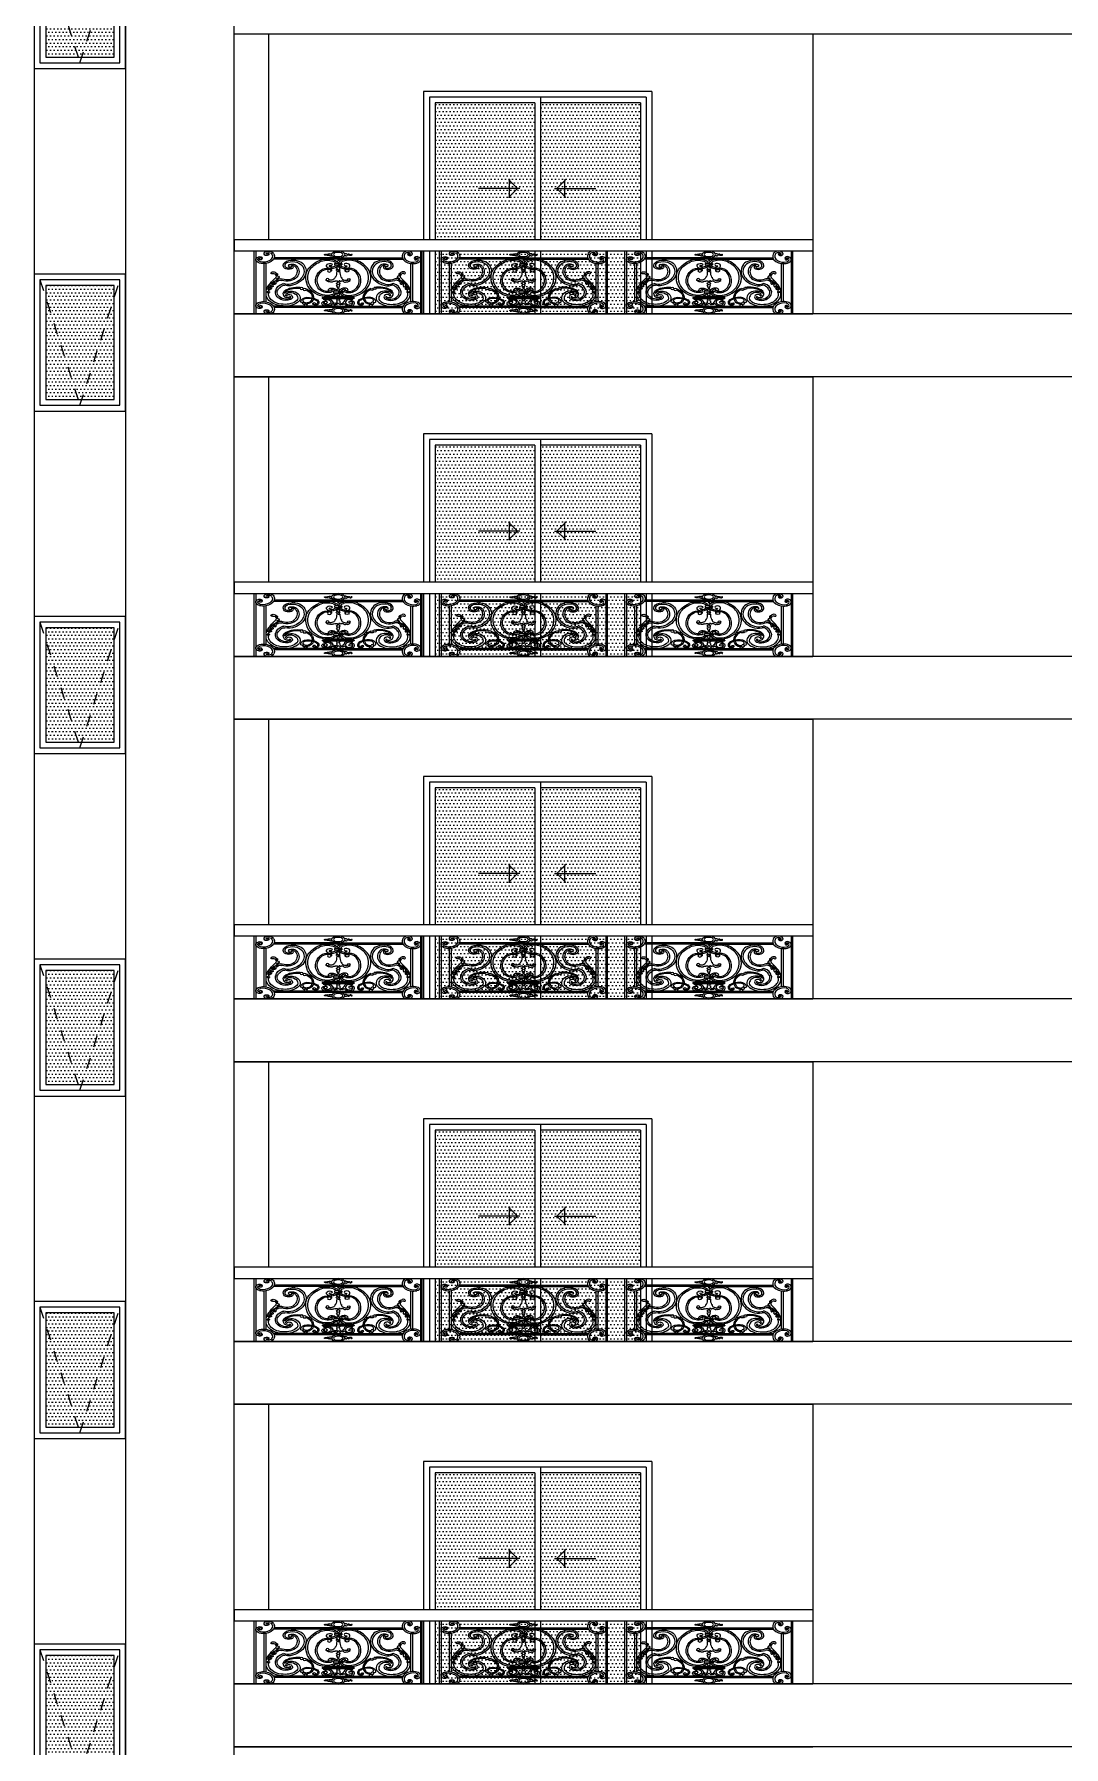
# Model space of a CAD drawing. Extents: x 185 to 567, y -69 to 170.
# Drawn here: x 479.77 to 488.79, y -33.64 to -18.64 of the extents above; entities that cross this region are included whole.
import ezdxf

# ---------------------------------------------------------------- set-up
doc = ezdxf.new("R2010")
doc.units = 0
doc.header["$LTSCALE"] = 0.25
doc.header["$MEASUREMENT"] = 0
doc.linetypes.add('HIDDEN', pattern=[9.525, 6.35, -3.175])
doc.layers.get('0').update_dxf_attribs({"linetype": 'CONTINUOUS'})
for name, color, linetype in [('A-ELV 4', 41, 'CONTINUOUS'), ('A-ELV 5', 51, 'CONTINUOUS'), ('A-ELV 6', 71, 'CONTINUOUS'), ('A-FerFroge', 156, 'CONTINUOUS'), ('A-groves', 8, 'CONTINUOUS'), ('A-WIN', 3, 'CONTINUOUS'), ('A-WIN HAT', 125, 'CONTINUOUS')]:
    doc.layers.add(name, color=color, linetype=linetype)

# ---------------------------------------------------------------- blocks, each defined once
blk = doc.blocks.new('A$C50FD488D')
for p, q in [((0.219, -0.1), (0.219, -0.649)), ((1.181, -0.1), (1.181, -0.649)), ((0.209, -0.648), (0.209, -0.101)), ((0.7, -0.169), (0.323, -0.169)), ((0.7, -0.158), (0.326, -0.158)), ((0.434, -0.169), (0.434, -0.178)), ((0.443, -0.169), (0.443, -0.178)), ((0.655, -0.123), (0.663, -0.123)), ((0.655, -0.14), (0.665, -0.14)), ((0.7, -0.158), (1.074, -0.158)), ((0.7, -0.169), (1.077, -0.169)), ((0.745, -0.14), (0.735, -0.14)), ((0.745, -0.123), (0.737, -0.123)), ((0.957, -0.169), (0.957, -0.178)), ((0.966, -0.169), (0.966, -0.178)), ((1.191, -0.648), (1.191, -0.101)), ((0.266, -0.208), (0.266, -0.542)), ((0.278, -0.206), (0.278, -0.544)), ((0.513, -0.3), (0.51, -0.3)), ((0.516, -0.28), (0.512, -0.28)), ((0.678, -0.209), (0.678, -0.218)), ((0.7, -0.207), (0.68, -0.207)), ((0.68, -0.22), (0.7, -0.22)), ((0.701, -0.263), (0.689, -0.263)), ((0.701, -0.278), (0.69, -0.278)), ((0.695, -0.274), (0.695, -0.278)), ((0.699, -0.263), (0.711, -0.263)), ((0.699, -0.278), (0.71, -0.278)), ((0.7, -0.207), (0.72, -0.207)), ((0.72, -0.22), (0.7, -0.22)), ((0.705, -0.274), (0.705, -0.278)), ((0.722, -0.209), (0.722, -0.218)), ((0.884, -0.28), (0.888, -0.28)), ((0.887, -0.3), (0.89, -0.3)), ((1.122, -0.206), (1.122, -0.544)), ((1.134, -0.208), (1.134, -0.542)), ((0.684, -0.327), (0.682, -0.327)), ((0.696, -0.362), (0.696, -0.375)), ((0.704, -0.362), (0.704, -0.375)), ((0.716, -0.327), (0.718, -0.327)), ((0.62, -0.498), (0.7, -0.498)), ((0.62, -0.498), (0.62, -0.505)), ((0.7, -0.498), (0.649, -0.498)), ((0.672, -0.453), (0.672, -0.461)), ((0.7, -0.45), (0.675, -0.45)), ((0.675, -0.464), (0.7, -0.464)), ((0.7, -0.45), (0.725, -0.45)), ((0.725, -0.464), (0.7, -0.464)), ((0.7, -0.498), (0.751, -0.498)), ((0.78, -0.498), (0.7, -0.498)), ((0.728, -0.453), (0.728, -0.461)), ((0.78, -0.498), (0.78, -0.505)), ((0.7, -0.581), (0.323, -0.581)), ((0.7, -0.592), (0.326, -0.592)), ((0.607, -0.508), (0.607, -0.511)), ((0.61, -0.505), (0.7, -0.505)), ((0.61, -0.514), (0.7, -0.514)), ((0.7, -0.505), (0.649, -0.505)), ((0.7, -0.514), (0.649, -0.514)), ((0.69, -0.514), (0.69, -0.522)), ((0.69, -0.551), (0.691, -0.551)), ((0.691, -0.536), (0.691, -0.551)), ((0.7, -0.505), (0.751, -0.505)), ((0.79, -0.505), (0.7, -0.505)), ((0.7, -0.514), (0.751, -0.514)), ((0.79, -0.514), (0.7, -0.514)), ((0.7, -0.581), (1.077, -0.581)), ((0.7, -0.592), (1.074, -0.592)), ((0.709, -0.536), (0.709, -0.551)), ((0.71, -0.551), (0.709, -0.551)), ((0.71, -0.514), (0.71, -0.522)), ((0.793, -0.508), (0.793, -0.511)), ((0.655, -0.61), (0.665, -0.61)), ((0.655, -0.627), (0.663, -0.627)), ((0.745, -0.61), (0.735, -0.61)), ((0.745, -0.627), (0.737, -0.627))]:
    blk.add_line(p, q)
at = {"extrusion": (0, 0, -1)}
for centre, major_axis, ratio, start_param, end_param in [((0.292, -0.126), (-0.0261, 0), 0.986193, 0.359204, 1.773868), ((0.7, -0.129), (-0.0381, 0), 0.770201, 4.712389, 7.853982), ((0.245, -0.173), (0.0261, 0), 0.986193, 2.925853, 4.340517), ((0.252, -0.174), (0.0326, 0), 0.986193, 1.904728, 3.006352), ((0.252, -0.174), (0.0205, 0), 0.986193, 1.904728, 3.601022), ((0.245, -0.173), (0.014, 0), 0.986193, 3.739788, 4.340517), ((0.241, -0.163), (0.0157, 0), 0.986193, 4.340517, 6.796357), ((0.245, -0.165), (0.00696, 0), 0.986193, 3.141593, 9.424778), ((0.247, -0.167), (0.00887, 0), 0.986193, 0.513172, 3.089812), ((0.262, -0.144), (-0.0655, 0), 0.986193, 3.920657, 5.048192), ((0.262, -0.144), (-0.0534, 0), 0.986193, 3.920657, 5.048192), ((0.282, -0.122), (0.0157, 0), 0.986193, 1.044957, 3.500797), ((0.292, -0.126), (0.014, 0), 0.986193, 3.500797, 4.101526), ((0.293, -0.132), (0.0205, 0), 0.986193, 4.240292, 5.936586), ((0.286, -0.128), (-0.00887, 0), 0.986193, 1.609909, 4.186549), ((0.293, -0.132), (-0.0326, 0), 0.986193, 1.693369, 2.794993), ((0.262, -0.144), (-0.0534, 0), 0.986193, 2.793121, 3.920657), ((0.262, -0.144), (-0.0655, 0), 0.986193, 2.793121, 3.920657), ((0.424, -0.225), (0.045, 0), 0.986193, 3.136144, 4.437415), ((0.424, -0.225), (0.0343, 0), 0.986193, 3.117833, 4.149148), ((0.431, -0.257), (-0.0667, 0), 0.986193, 1.189802, 2.81634), ((0.435, -0.248), (-0.0711, 0), 0.986193, 1.239292, 2.685863), ((0.683, -0.326), (-0.173, 0), 0.986193, 0.307207, 0.972216), ((0.683, -0.326), (0.162, 0), 0.986193, 3.544055, 4.113809), ((0.637, -0.259), (0.092, 0), 0.986193, 4.113809, 5.142554), ((0.637, -0.259), (0.0807, 0), 0.986193, 4.113809, 5.142554), ((0.622, -0.13), (-0.0028, 0), 0.986193, -0.347364, 2.45784), ((0.629, -0.125), (-0.0114, 0), 0.986193, 4.153001, 5.767627), ((0.629, -0.125), (-0.00588, 0), 0.986193, 3.689898, 5.767627), ((0.639, -0.131), (-0.00547, 0), 0.986193, 0.548305, 1.353902), ((0.641, -0.143), (0.00954, 0), 0.986193, 4.147409, 5.443922), ((0.64, -0.136), (0.0103, 0), 0.986193, 4.517077, 4.873859), ((0.641, -0.103), (0.0235, 0), 0.986193, 1.128208, 1.558447), ((0.645, -0.138), (-0.00206, 0.00206), 1, 1.523847, 1.779943), ((0.655, -0.132), (0.00879, 0), 0.986193, 1.570796, 2.558971), ((0.655, -0.132), (0.00879, 0), 0.986193, 4.310092, 4.712389), ((0.659, -0.213), (-0.0287, 0), 0.986193, 2.000961, 2.94312), ((0.7, -0.129), (-0.0273, 0.0003), 0.684091, 4.704331, 7.845923), ((0.659, -0.213), (-0.04, 0), 0.986193, 2.000961, 2.99964), ((0.704, -0.191), (0.0109, 0), 0.986193, 2.526413, 3.810715), ((0.684, -0.175), (-0.0145, 0), 0.986193, 2.72718, 3.810715), ((0.314, -0.291), (-0.0071, 0), 0.986193, 4.239124, 6.908824), ((0.321, -0.295), (0.0152, 0), 0.986193, 3.767232, 5.474069), ((0.322, -0.306), (-0.0107, 0), 0.986193, 1.097531, 2.553849), ((0.3, -0.317), (0.0457, 0), 0.986193, -0.809116, -0.712984), ((0.332, -0.29), (-0.00351, 0), 0.986193, 2.51217, 3.665061), ((0.336, -0.292), (0.00146, 0), 0.986193, 1.387681, 3.665061), ((0.338, -0.302), (-0.00841, 0), 0.986193, 1.387681, 2.785357), ((0.332, -0.304), (-0.0144, 0), 0.986193, 2.785357, 3.792328), ((0.411, -0.228), (0.0318, 0), 0.986193, 1.02315, 3.250179), ((0.411, -0.228), (0.0212, 0), 0.986193, 1.359839, 3.277918), ((0.419, -0.228), (0.0104, 0), 0.986193, 3.141593, 9.424778), ((0.431, -0.245), (0.0316, 0), 0.986193, 4.08399, 5.814843), ((0.415, -0.238), (0.0107, 0), 0.986193, -0.207114, 1.517375), ((0.415, -0.238), (-0.0213, 0), 0.986193, 1.766722, 4.073893), ((0.431, -0.245), (0.021, 0), 0.986193, -1.540418, -0.468342), ((0.382, -0.282), (0.129, 0), 0.986193, 0.040903, 1.04538), ((0.365, -0.278), (0.0949, 0), 0.986193, -0.468342, 0.502042), ((0.365, -0.278), (-0.106, 0), 0.986193, 2.67325, 3.643635), ((0.374, -0.276), (-0.127, 0), 0.986193, 2.81634, 3.559374), ((0.393, -0.271), (0.119, 0), 0.986193, -0.478494, 0.140238), ((0.636, -0.33), (0, 0.168), 0.749863, 2.987054, 5.054443), ((0.637, -0.359), (0, 0.11), 0.634622, -1.455899, 0.198074), ((0.657, -0.227), (0.0253, 0), 0.986193, 1.662425, 3.379143), ((0.651, -0.226), (-0.0189, 0), 0.986193, 0.23755, 1.917148), ((0.644, -0.266), (-0.0174, 0), 0.986193, 1.67343, 3.999532), ((0.654, -0.218), (-0.0107, 0), 0.986193, 1.917148, 5.316293), ((0.662, -0.227), (0.0138, 0), 0.986193, 1.325993, 3.162944), ((0.659, -0.213), (0.04, 0), 0.986193, 0.177072, 1.662425), ((0.659, -0.213), (-0.0287, 0), 0.986193, 3.389621, 4.490786), ((0.68, -0.209), (0.00147, 0), 0.986193, 3.141593, 4.712389), ((0.68, -0.218), (0.00147, 0), 0.986193, 1.570796, 3.141593), ((0.512, -0.28), (0.179, 0), 0.986193, -0.010351, 0.269948), ((0.701, -0.263), (-0.0127, 0), 0.986193, -1.050198, 0.054521), ((0.696, -0.248), (0.00484, 0), 0.986193, 2.222604, 4.060581), ((0.695, -0.26), (0.00403, 0), 0.986193, 2.222604, 4.060581), ((0.683, -0.232), (0.0155, 0), 0.986193, -0.501731, 0.918989), ((0.691, -0.254), (0.00273, 0), 0.986193, -0.918989, 0.918989), ((0.424, -0.462), (0.145, 0), 0.986193, 3.070847, 3.598568), ((0.694, -0.593), (-0.446, 0), 0.986193, 0.456975, 0.619356), ((0.309, -0.402), (-0.00766, 0), 0.986193, -0.544841, 0.757911), ((0.303, -0.401), (-0.00496, 0), 0.986193, 1.545099, 3.312198), ((0.308, -0.388), (-0.00191, 0), 0.986193, 3.7565, 6.59316), ((0.246, -0.328), (0.0854, 0), 0.986193, 0.444529, 0.783696), ((0.327, -0.401), (0.0209, 0), 0.986193, 3.756501, 4.081862), ((0.307, -0.374), (0.0138, 0), 0.986193, 0.400155, 0.940269), ((0.33, -0.397), (-0.0121, 0), 0.986193, -0.557759, 0.436551), ((0.323, -0.38), (-0.00404, 0), 0.986193, 0.400155, 2.512824), ((0.326, -0.395), (0.00706, 0), 0.986193, 3.578144, 5.326019), ((0.327, -0.366), (-0.00411, 0), 0.986193, 0.444529, 3.917405), ((0.328, -0.377), (0.00194, 0), 0.986193, -0.597423, 2.512824), ((0.334, -0.373), (-0.00575, 0), 0.986193, -0.597423, 0.701205), ((0.332, -0.385), (0.00445, 0), 0.986193, -0.122631, 2.184426), ((0.304, -0.319), (0.0334, 0), 0.986193, -0.587743, 0.619356), ((0.336, -0.358), (0.00328, 0), 0.986193, 1.056125, 3.391753), ((0.333, -0.349), (-0.0083, 0), 0.986193, 3.078791, 4.711877), ((0.363, -0.382), (-0.0264, 0), 0.986193, -0.122631, 0.984654), ((0.414, -0.453), (-0.0791, 0), 0.986193, 0.094175, 1.069333), ((0.341, -0.367), (-0.00708, 0), 0.986193, 1.056125, 1.960136), ((0.346, -0.348), (0.00514, 0), 0.986193, 1.224743, 3.000432), ((0.344, -0.341), (0.00156, 0), 0.986193, 2.393715, 4.557851), ((0.346, -0.314), (-0.00182, 0.00182), 1, 5.778964, 6.141834), ((0.344, -0.314), (0.00147, 0), 0.986193, 1.906583, 3.426498), ((0.343, -0.337), (0.00181, 0), 0.986193, -0.253663, 1.416259), ((0.339, -0.345), (-0.00499, 0), 0.986193, 2.393715, 2.865382), ((0.339, -0.33), (0.0165, 0), 0.986193, -1.23501, -0.133651), ((0.345, -0.343), (-0.00147, 0), 0.986193, 4.095125, 6.006974), ((0.362, -0.373), (-0.0219, 0), 0.986193, 0.60362, 0.944428), ((0.347, -0.337), (-0.00175, 0), 0.986193, -0.253663, 2.002078), ((0.36, -0.364), (0.0243, 0), 0.986193, 4.095125, 5.362212), ((0.349, -0.329), (-0.00629, 0), 0.986193, 3.007942, 4.929364), ((0.362, -0.373), (0.0189, 0), 0.986193, 3.923198, 5.156681), ((0.348, -0.354), (-0.00144, 0), 0.986193, 1.218517, 4.325141), ((0.459, -0.487), (0.122, 0), 0.986193, 3.626248, 3.961743), ((0.399, -0.297), (0.0669, 0), 0.986193, 0.502042, 2.015089), ((0.4, -0.299), (0.0534, 0), 0.986193, 0.481174, 2.075535), ((0.379, -0.39), (0.00656, 0), 0.986193, 4.127294, 5.247131), ((0.383, -0.414), (-0.0164, 0), 0.986193, 1.131987, 1.889406), ((0.407, -0.344), (0.0474, 0), 0.986193, 1.219531, 2.105538), ((0.411, -0.331), (-0.0723, 0), 0.986193, 4.186973, 5.030999), ((0.383, -0.28), (-0.117, 0), 0.986193, 3.559374, 4.361123), ((0.637, -0.358), (0, 0.105), 0.664345, 2.792693, 4.826957), ((0.648, -0.35), (-0.0189, 0), 0.986193, 4.424307, 6.467477), ((0.638, -0.347), (0.00867, 0), 0.986193, 3.141593, 9.424778), ((0.653, -0.327), (0.0285, 0), 0.986193, 0.005829, 1.918893), ((0.66, -0.363), (-0.00819, 0), 0.986193, 3.762001, 5.60071), ((0.678, -0.376), (0.014, 0), 0.986193, 3.787884, 5.054616), ((0.684, -0.357), (-0.0067, 0), 0.986193, 3.987504, 4.964118), ((0.692, -0.365), (-0.00484, 0), 0.986193, 0.845912, 2.529622), ((0.693, -0.383), (0.00433, 0), 0.986193, 1.875147, 4.408038), ((0.696, -0.401), (-0.00587, 0), 0.986193, -0.780965, 0.780965), ((0.69, -0.373), (-0.00589, 0), 0.986193, 3.583441, 4.408038), ((0.691, -0.392), (0.00524, 0), 0.986193, -1.266445, 1.266445), ((0.385, -0.476), (0.106, 0), 0.986193, 2.22596, 3.172079), ((0.288, -0.458), (0.0038, 0), 0.986193, 3.141593, 9.424778), ((0.425, -0.464), (-0.14, 0), 0.986193, 0.223137, 0.363351), ((0.292, -0.429), (-0.00571, 0), 0.986193, 3.508652, 5.408534), ((0.385, -0.476), (0.0917, 0), 0.986193, 2.216856, 3.176603), ((0.297, -0.415), (-0.00258, 0), 0.986193, 0.190764, 3.677531), ((0.307, -0.446), (0.0127, 0), 0.986193, 2.444401, 4.409658), ((0.322, -0.471), (0.028, 0), 0.986193, 3.087824, 3.501086), ((0.296, -0.458), (0.00362, 0), 0.986193, -1.200664, 1.691177), ((0.302, -0.418), (-0.00375, 0), 0.986193, -1.206139, 0.535939), ((0.302, -0.433), (-0.00495, 0), 0.986193, 0.367059, 1.782679), ((0.299, -0.426), (-0.00441, 0), 0.986193, 1.935454, 3.61259), ((0.307, -0.402), (-0.00629, 0), 0.986193, 3.685922, 5.738345), ((0.304, -0.428), (-0.00631, 0), 0.986193, 2.192956, 4.91313), ((0.312, -0.418), (0.00705, 0), 0.986193, 2.192956, 4.9735), ((0.311, -0.403), (0.00326, 0), 0.986193, 1.079241, 3.312198), ((0.315, -0.406), (-0.00536, 0), 0.986193, 2.583833, 4.9735), ((0.409, -0.461), (0.0759, 0), 0.986193, 2.176291, 3.342001), ((0.409, -0.461), (0.0653, 0), 0.986193, 2.176291, 3.613177), ((0.426, -0.473), (-0.0471, 0), 0.986193, -0.551208, 0.847252), ((0.402, -0.488), (-0.0193, 0), 0.986193, 3.502327, 5.731977), ((0.426, -0.473), (0.0395, 0), 0.986193, 3.247905, 3.988844), ((0.425, -0.493), (-0.0447, 0), 0.986193, 0.555033, 2.128552), ((0.421, -0.488), (-0.0279, 0), 0.986193, 0.006108, 1.81447), ((0.397, -0.487), (0.00434, 0), 0.986193, -0.037495, 3.068222), ((0.46, -0.512), (-0.0986, 0), 0.986193, 0.847252, 1.876614), ((0.46, -0.512), (-0.091, 0), 0.986193, 0.847252, 1.775558), ((0.414, -0.492), (0.0135, 0), 0.986193, 3.494217, 5.041103), ((0.407, -0.502), (0.0153, 0), 0.986193, -0.500246, 1.018559), ((0.407, -0.502), (-0.026, 0), 0.986193, 2.049556, 4.160152), ((0.412, -0.51), (-0.0517, 0), 0.986193, 1.883649, 3.597263), ((0.412, -0.51), (0.0662, 0), 0.986193, -0.984044, 0.45567), ((0.487, -0.427), (0.00925, 0), 0.986193, 3.141593, 9.424778), ((0.504, -0.435), (0.00925, 0), 0.986193, 3.141593, 9.424778), ((0.46, -0.512), (0.0986, 0), 0.986193, -1.051426, -0.604473), ((0.46, -0.512), (0.091, 0), 0.986193, -0.95037, -0.604473), ((0.542, -0.447), (-0.00969, 0), 0.986193, 0.203134, 1.344916), ((0.472, -0.503), (-0.0759, 0), 0.986193, 2.537119, 3.56788), ((0.472, -0.503), (0.0836, 0), 0.986193, -0.604473, 0.213243), ((0.542, -0.447), (0.00969, 0), 0.986193, 0.579329, 1.596479), ((0.661, -0.442), (-0.0187, 0), 0.986193, -0.611101, 1.440214), ((0.645, -0.448), (0.0501, 0), 0.986193, 0.31332, 1.348449), ((0.663, -0.438), (0.00464, 0), 0.986193, 1.87872, 4.710272), ((0.663, -0.454), (0.031, 0), 0.986193, 4.581806, 6.159658), ((0.663, -0.454), (0.0208, 0), 0.986193, 4.699759, 6.096997), ((0.65, -0.451), (0.0333, 0), 0.986193, 0.38402, 1.030313), ((0.675, -0.453), (0.00294, 0), 0.986193, 3.141593, 4.712389), ((0.675, -0.461), (-0.00294, 0), 0.986193, 4.712389, 6.283185), ((0.687, -0.41), (0.00756, 0), 0.986193, -0.780965, -0.059676), ((0.704, -0.439), (-0.0108, 0), 0.986193, -0.769176, 0.965496), ((0.7, -0.479), (-0.00775, 0), 0.986193, -0.81588, 0.81588), ((0.706, -0.413), (0.0121, 0), 0.986193, 2.301082, 3.417667), ((0.689, -0.468), (0.0079, 0), 0.986193, -0.546224, 0.81588), ((0.688, -0.491), (0.00973, 0), 0.986193, -0.81588, 0.81588), ((0.694, -0.448), (0.00262, 0), 0.986193, -0.769176, 0.769176), ((0.694, -0.426), (0.0055, 0), 0.986193, -0.84051, 0.965496), ((0.245, -0.577), (-0.0261, 0), 0.986193, -1.198924, 0.21574), ((0.252, -0.576), (-0.0326, 0), 0.986193, 0.13524, 1.236864), ((0.252, -0.576), (0.0205, 0), 0.986193, 2.682163, 4.378457), ((0.245, -0.577), (-0.014, 0), 0.986193, -1.198924, -0.598195), ((0.241, -0.587), (-0.0157, 0), 0.986193, 2.628421, 5.084261), ((0.247, -0.583), (-0.00887, 0), 0.986193, 0.05178, 2.628421), ((0.245, -0.585), (0.00696, 0), 0.986193, 3.141593, 9.424778), ((0.262, -0.606), (0.0655, 0), 0.986193, 4.376586, 5.504121), ((0.262, -0.606), (0.0534, 0), 0.986193, 4.376586, 5.504121), ((0.262, -0.606), (0.0534, 0), 0.986193, -0.779064, 0.348471), ((0.262, -0.606), (-0.0655, 0), 0.986193, 2.362528, 3.490064), ((0.378, -0.494), (-0.0865, 0), 0.986193, 4.712389, 5.430246), ((0.378, -0.494), (-0.072, 0), 0.986193, 4.695569, 5.430246), ((0.394, -0.482), (0.0496, 0), 0.986193, 1.018559, 2.176291), ((0.394, -0.482), (0.0389, 0), 0.986193, 1.018559, 2.176291), ((0.391, -0.487), (0.0953, 0), 0.986193, 0.581027, 1.717764), ((0.391, -0.486), (-0.081, 0), 0.986193, 3.748469, 4.870759), ((0.519, -0.542), (-0.0388, 0), 0.986193, -0.010266, 1.508225), ((0.489, -0.542), (-0.00856, 0), 0.986193, 2.258777, 6.210372), ((0.5, -0.556), (-0.00856, 0), 0.986193, -1.220497, 2.8792), ((0.514, -0.533), (-0.02, 0), 0.986193, -0.153938, 1.183318), ((0.507, -0.526), (0.0397, 0), 0.986193, 0.971295, 1.828835), ((0.505, -0.573), (0.00492, 0), 0.986193, 2.129858, 4.153328), ((0.498, -0.562), (0.0086, 0), 0.986193, 0.273969, 1.011735), ((0.5, -0.581), (-0.00425, 0), 0.986193, 2.129858, 3.088852), ((0.52, -0.543), (-0.0319, 0), 0.986193, 1.15152, 1.500262), ((0.514, -0.53), (-0.0241, 0), 0.986193, 4.01445, 4.96415), ((0.522, -0.562), (-0.0086, 0), 0.986193, -1.011735, -0.273969), ((0.52, -0.581), (-0.00425, 0), 0.986193, 0.05274, 1.011735), ((0.524, -0.581), (-0.0781, 0), 0.986193, 1.477321, 2.262749), ((0.524, -0.581), (-0.0704, 0), 0.986193, 1.477321, 2.262749), ((0.515, -0.573), (-0.00492, 0), 0.986193, 2.129858, 4.153328), ((0.499, -0.512), (-0.0556, 0), 0.986193, 3.300043, 4.143488), ((0.499, -0.512), (-0.0479, 0), 0.986193, 3.629804, 4.033873), ((0.56, -0.561), (0.00859, 0), 0.986193, 2.449744, 4.261139), ((0.56, -0.559), (0.00684, 0), 0.986193, 3.141593, 9.424778), ((0.568, -0.555), (-0.0181, 0), 0.986193, 4.232351, 5.591336), ((0.568, -0.555), (0.0104, 0), 0.986193, 1.090758, 1.92466), ((0.55, -0.55), (0.0298, 0), 0.986193, -0.875887, -0.023874), ((0.566, -0.552), (-0.0143, 0), 0.986193, 2.957403, 4.232351), ((0.55, -0.55), (-0.0375, 0), 0.986193, 2.265705, 3.10214), ((0.566, -0.552), (0.0219, 0), 0.986193, -0.154706, 1.090758), ((0.63, -0.556), (0.0253, 0), 0.986193, 1.521268, 3.60072), ((0.61, -0.508), (0.00294, 0), 0.986193, 3.141593, 4.712389), ((0.61, -0.511), (-0.00294, 0), 0.986193, 4.712389, 6.283185), ((0.622, -0.552), (-0.0163, 0), 0.986193, 0.44789, 2.354725), ((0.631, -0.556), (0.0159, 0), 0.986193, 1.544729, 3.589483), ((0.621, -0.522), (-0.00525, 0), 0.986193, 4.527174, 6.98995), ((0.634, -0.547), (0.0332, 0), 0.986193, 4.187766, 6.285251), ((0.634, -0.547), (-0.0233, 0), 0.986193, 1.046173, 3.586786), ((0.631, -0.545), (-0.0265, 0), 0.986193, 3.586786, 4.686322), ((0.632, -0.546), (0.0348, 0), 0.986193, 0.432203, 1.57951), ((0.634, -0.547), (0.0233, 0.0233), 1, 1.165751, 1.225211), ((0.663, -0.565), (0.00605, 0), 0.986193, -1.339211, -0.50515), ((0.668, -0.552), (-0.00509, 0), 0.986193, 1.277223, 2.908786), ((0.675, -0.558), (0.00781, 0), 0.986193, 1.353928, 2.636442), ((0.681, -0.549), (0.00856, 0), 0.986193, 0.31267, 2.908786), ((0.679, -0.575), (0.00989, 0), 0.986193, 4.495521, 5.311814), ((0.687, -0.561), (-0.00726, 0), 0.986193, 3.205723, 5.116798), ((0.695, -0.521), (0.00463, 0), 0.986193, 1.620238, 3.108149), ((0.698, -0.536), (-0.00637, 0), 0.986193, -0.119702, 1.112412), ((0.694, -0.528), (-0.00233, 0), 0.986193, 2.029181, 4.254004), ((0.698, -0.561), (0.00336, 0), 0.986193, 3.205723, 4.562542), ((0.697, -0.556), (-0.00221, 0), 0.986193, 3.148587, 4.562542), ((0.701, -0.556), (0.000869, 0.000869), 1, 3.843332, 5.068991), ((0.7, -0.621), (-0.0381, 0), 0.770201, 7.853982, 10.995574), ((0.282, -0.628), (-0.0157, 0), 0.986193, -0.359204, 2.096636), ((0.292, -0.624), (0.0261, 0), 0.986193, 1.367724, 2.782388), ((0.284, -0.624), (0.00696, 0), 0.986193, 3.141593, 9.424778), ((0.292, -0.624), (-0.014, 0), 0.986193, -0.959933, -0.359204), ((0.293, -0.618), (-0.0205, 0), 0.986193, 3.488192, 5.184486), ((0.286, -0.622), (0.00887, 0), 0.986193, -1.044957, 1.531684), ((0.293, -0.618), (0.0326, 0), 0.986193, 0.3466, 1.448224), ((0.622, -0.62), (0.0028, 0), 0.986193, 0.683753, 3.488957), ((0.629, -0.625), (0.0114, 0), 0.986193, 3.657151, 5.271777), ((0.629, -0.625), (0.00588, 0), 0.986193, 3.657151, 5.73488), ((0.639, -0.619), (0.00547, 0), 0.986193, 1.78769, 2.593288), ((0.641, -0.607), (0.00954, 0), 0.986193, 0.839263, 2.135776), ((0.64, -0.614), (0.0103, 0), 0.986193, 1.409326, 1.766108), ((0.641, -0.647), (0.0235, 0), 0.986193, -1.558447, -1.128208), ((0.655, -0.618), (-0.00879, 0), 0.986193, 0.582622, 1.570796), ((0.645, -0.612), (0.00206, 0.00206), 1, 1.36165, 1.617745), ((0.655, -0.618), (0.00879, 0), 0.986193, 1.570796, 1.973093), ((0.7, -0.621), (-0.0273, 0.0003), 0.684091, 1.562738, 4.704331)]:
    blk.add_ellipse(centre, major_axis=major_axis, ratio=ratio, start_param=start_param, end_param=end_param, dxfattribs=at)
for centre, major_axis, ratio, start_param, end_param in [((0.7, -0.129), (0.0381, 0), 0.770201, 4.712389, 7.853982), ((1.108, -0.126), (0.0261, 0), 0.986193, 0.359204, 1.773868), ((0.7, -0.129), (0.0273, 0.0003), 0.684091, 4.704331, 7.845923), ((0.716, -0.175), (0.0145, 0), 0.986193, 2.72718, 3.810715), ((0.741, -0.213), (0.04, 0), 0.986193, 2.000961, 2.99964), ((0.696, -0.191), (-0.0109, 0), 0.986193, 2.526413, 3.810715), ((0.741, -0.213), (0.0287, 0), 0.986193, 2.000961, 2.94312), ((0.763, -0.259), (-0.092, 0), 0.986193, 4.113809, 5.142554), ((0.763, -0.259), (-0.0807, 0), 0.986193, 4.113809, 5.142554), ((0.745, -0.132), (-0.00879, 0), 0.986193, 4.310092, 4.712389), ((0.745, -0.132), (-0.00879, 0), 0.986193, 1.570796, 2.558971), ((0.759, -0.103), (-0.0235, 0), 0.986193, 1.128208, 1.558447), ((0.759, -0.143), (-0.00954, 0), 0.986193, 4.147409, 5.443922), ((0.755, -0.138), (0.00206, 0.00206), 1, 1.523847, 1.779943), ((0.76, -0.136), (-0.0103, 0), 0.986193, 4.517077, 4.873859), ((0.761, -0.131), (0.00547, 0), 0.986193, 0.548305, 1.353902), ((0.771, -0.125), (0.0114, 0), 0.986193, 4.153001, 5.767627), ((0.771, -0.125), (0.00588, 0), 0.986193, 3.689898, 5.767627), ((0.778, -0.13), (0.0028, 0), 0.986193, -0.347364, 2.45784), ((0.717, -0.326), (-0.162, 0), 0.986193, 3.544055, 4.113809), ((0.717, -0.326), (0.173, 0), 0.986193, 0.307207, 0.972216), ((0.965, -0.248), (0.0711, 0), 0.986193, 1.239292, 2.685863), ((0.969, -0.257), (0.0667, 0), 0.986193, 1.189802, 2.81634), ((0.976, -0.225), (-0.045, 0), 0.986193, 3.136144, 4.437415), ((0.976, -0.225), (-0.0343, 0), 0.986193, 3.117833, 4.149148), ((1.138, -0.144), (0.0655, 0), 0.986193, 2.793121, 3.920657), ((1.107, -0.132), (0.0326, 0), 0.986193, 1.693369, 2.794993), ((1.138, -0.144), (0.0534, 0), 0.986193, 2.793121, 3.920657), ((1.107, -0.132), (-0.0205, 0), 0.986193, 4.240292, 5.936586), ((1.138, -0.144), (0.0655, 0), 0.986193, 3.920657, 5.048192), ((1.138, -0.144), (0.0534, 0), 0.986193, 3.920657, 5.048192), ((1.114, -0.128), (0.00887, 0), 0.986193, 1.609909, 4.186549), ((1.118, -0.122), (-0.0157, 0), 0.986193, 1.044957, 3.500797), ((1.108, -0.126), (-0.014, 0), 0.986193, 3.500797, 4.101526), ((1.159, -0.163), (-0.0157, 0), 0.986193, 4.340517, 6.796357), ((1.153, -0.167), (-0.00887, 0), 0.986193, 0.513172, 3.089812), ((1.155, -0.165), (-0.00696, 0), 0.986193, 3.141593, 9.424778), ((1.148, -0.174), (-0.0205, 0), 0.986193, 1.904728, 3.601022), ((1.148, -0.174), (-0.0326, 0), 0.986193, 1.904728, 3.006352), ((1.155, -0.173), (-0.014, 0), 0.986193, 3.739788, 4.340517), ((1.155, -0.173), (-0.0261, 0), 0.986193, 2.925853, 4.340517), ((0.717, -0.232), (-0.0155, 0), 0.986193, -0.501731, 0.918989), ((0.741, -0.213), (-0.04, 0), 0.986193, 0.177072, 1.662425), ((0.699, -0.263), (0.0127, 0), 0.986193, -1.050198, 0.054521), ((0.709, -0.254), (-0.00273, 0), 0.986193, -0.918989, 0.918989), ((0.704, -0.248), (-0.00484, 0), 0.986193, 2.222604, 4.060581), ((0.705, -0.26), (-0.00403, 0), 0.986193, 2.222604, 4.060581), ((0.888, -0.28), (-0.179, 0), 0.986193, -0.010351, 0.269948), ((0.741, -0.213), (0.0287, 0), 0.986193, 3.389621, 4.490786), ((0.72, -0.209), (-0.00147, 0), 0.986193, 3.141593, 4.712389), ((0.72, -0.218), (-0.00147, 0), 0.986193, 1.570796, 3.141593), ((0.746, -0.218), (0.0107, 0), 0.986193, 1.917148, 5.316293), ((0.738, -0.227), (-0.0138, 0), 0.986193, 1.325993, 3.162944), ((0.756, -0.266), (0.0174, 0), 0.986193, 1.67343, 3.999532), ((0.749, -0.226), (0.0189, 0), 0.986193, 0.23755, 1.917148), ((0.764, -0.33), (0, 0.168), 0.749863, 2.987054, 5.054443), ((0.743, -0.227), (-0.0253, 0), 0.986193, 1.662425, 3.379143), ((0.763, -0.359), (0, 0.11), 0.634622, -1.455899, 0.198074), ((1.007, -0.271), (-0.119, 0), 0.986193, -0.478494, 0.140238), ((1.018, -0.282), (-0.129, 0), 0.986193, 0.040903, 1.04538), ((1.026, -0.276), (0.127, 0), 0.986193, 2.81634, 3.559374), ((1.035, -0.278), (0.106, 0), 0.986193, 2.67325, 3.643635), ((1.035, -0.278), (-0.0949, 0), 0.986193, -0.468342, 0.502042), ((0.969, -0.245), (-0.0316, 0), 0.986193, 4.08399, 5.814843), ((0.969, -0.245), (-0.021, 0), 0.986193, -1.540418, -0.468342), ((0.985, -0.238), (0.0213, 0), 0.986193, 1.766722, 4.073893), ((0.981, -0.228), (-0.0104, 0), 0.986193, 3.141593, 9.424778), ((0.989, -0.228), (-0.0318, 0), 0.986193, 1.02315, 3.250179), ((0.985, -0.238), (-0.0107, 0), 0.986193, -0.207114, 1.517375), ((0.989, -0.228), (-0.0212, 0), 0.986193, 1.359839, 3.277918), ((1.068, -0.304), (0.0144, 0), 0.986193, 2.785357, 3.792328), ((1.062, -0.302), (0.00841, 0), 0.986193, 1.387681, 2.785357), ((1.064, -0.292), (-0.00146, 0), 0.986193, 1.387681, 3.665061), ((1.068, -0.29), (0.00351, 0), 0.986193, 2.51217, 3.665061), ((1.1, -0.317), (-0.0457, 0), 0.986193, -0.809116, -0.712984), ((1.079, -0.295), (-0.0152, 0), 0.986193, 3.767232, 5.474069), ((1.078, -0.306), (0.0107, 0), 0.986193, 1.097531, 2.553849), ((1.086, -0.291), (0.0071, 0), 0.986193, 4.239124, 6.908824), ((0.708, -0.365), (0.00484, 0), 0.986193, 0.845912, 2.529622), ((0.71, -0.373), (0.00589, 0), 0.986193, 3.583441, 4.408038), ((0.709, -0.392), (-0.00524, 0), 0.986193, -1.266445, 1.266445), ((0.707, -0.383), (-0.00433, 0), 0.986193, 1.875147, 4.408038), ((0.704, -0.401), (0.00587, 0), 0.986193, -0.780965, 0.780965), ((0.716, -0.357), (0.0067, 0), 0.986193, 3.987504, 4.964118), ((0.747, -0.327), (-0.0285, 0), 0.986193, 0.005829, 1.918893), ((0.722, -0.376), (-0.014, 0), 0.986193, 3.787884, 5.054616), ((0.74, -0.363), (0.00819, 0), 0.986193, 3.762001, 5.60071), ((0.763, -0.358), (0, 0.105), 0.664345, 2.792693, 4.826957), ((0.752, -0.35), (0.0189, 0), 0.986193, 4.424307, 6.467477), ((0.762, -0.347), (-0.00867, 0), 0.986193, 3.141593, 9.424778), ((1.017, -0.28), (0.117, 0), 0.986193, 3.559374, 4.361123), ((1.001, -0.297), (-0.0669, 0), 0.986193, 0.502042, 2.015089), ((1, -0.299), (-0.0534, 0), 0.986193, 0.481174, 2.075535), ((0.989, -0.331), (0.0723, 0), 0.986193, 4.186973, 5.030999), ((0.993, -0.344), (-0.0474, 0), 0.986193, 1.219531, 2.105538), ((1.017, -0.414), (0.0164, 0), 0.986193, 1.131987, 1.889406), ((1.021, -0.39), (-0.00656, 0), 0.986193, 4.127294, 5.247131), ((0.986, -0.453), (0.0791, 0), 0.986193, 0.094175, 1.069333), ((0.941, -0.487), (-0.122, 0), 0.986193, 3.626248, 3.961743), ((1.04, -0.364), (-0.0243, 0), 0.986193, 4.095125, 5.362212), ((1.038, -0.373), (-0.0189, 0), 0.986193, 3.923198, 5.156681), ((1.061, -0.33), (-0.0165, 0), 0.986193, -1.23501, -0.133651), ((1.051, -0.329), (0.00629, 0), 0.986193, 3.007942, 4.929364), ((1.052, -0.354), (0.00144, 0), 0.986193, 1.218517, 4.325141), ((1.038, -0.373), (0.0219, 0), 0.986193, 0.60362, 0.944428), ((1.054, -0.348), (-0.00514, 0), 0.986193, 1.224743, 3.000432), ((1.037, -0.382), (0.0264, 0), 0.986193, -0.122631, 0.984654), ((1.053, -0.337), (0.00175, 0), 0.986193, -0.253663, 2.002078), ((1.055, -0.343), (0.00147, 0), 0.986193, 4.095125, 6.006974), ((1.057, -0.337), (-0.00181, 0), 0.986193, -0.253663, 1.416259), ((1.056, -0.314), (-0.00147, 0), 0.986193, 1.906583, 3.426498), ((1.061, -0.345), (0.00499, 0), 0.986193, 2.393715, 2.865382), ((1.059, -0.367), (0.00708, 0), 0.986193, 1.056125, 1.960136), ((1.054, -0.314), (0.00182, 0.00182), 1, 5.778964, 6.141834), ((1.056, -0.341), (-0.00156, 0), 0.986193, 2.393715, 4.557851), ((1.067, -0.349), (0.0083, 0), 0.986193, 3.078791, 4.711877), ((1.096, -0.319), (-0.0334, 0), 0.986193, -0.587743, 0.619356), ((1.064, -0.358), (-0.00328, 0), 0.986193, 1.056125, 3.391753), ((1.068, -0.385), (-0.00445, 0), 0.986193, -0.122631, 2.184426), ((0.706, -0.593), (0.446, 0), 0.986193, 0.456975, 0.619356), ((1.073, -0.366), (0.00411, 0), 0.986193, 0.444529, 3.917405), ((1.066, -0.373), (0.00575, 0), 0.986193, -0.597423, 0.701205), ((1.072, -0.377), (-0.00194, 0), 0.986193, -0.597423, 2.512824), ((1.074, -0.395), (-0.00706, 0), 0.986193, 3.578144, 5.326019), ((1.077, -0.38), (0.00404, 0), 0.986193, 0.400155, 2.512824), ((1.154, -0.328), (-0.0854, 0), 0.986193, 0.444529, 0.783696), ((1.07, -0.397), (0.0121, 0), 0.986193, -0.557759, 0.436551), ((1.093, -0.374), (-0.0138, 0), 0.986193, 0.400155, 0.940269), ((1.073, -0.401), (-0.0209, 0), 0.986193, 3.756501, 4.081862), ((1.092, -0.388), (0.00191, 0), 0.986193, 3.7565, 6.59316), ((1.097, -0.401), (0.00496, 0), 0.986193, 1.545099, 3.312198), ((1.091, -0.402), (0.00766, 0), 0.986193, -0.544841, 0.757911), ((0.976, -0.462), (-0.145, 0), 0.986193, 3.070847, 3.598568), ((0.706, -0.426), (-0.0055, 0), 0.986193, -0.84051, 0.965496), ((0.694, -0.413), (-0.0121, 0), 0.986193, 2.301082, 3.417667), ((0.711, -0.468), (-0.0079, 0), 0.986193, -0.546224, 0.81588), ((0.696, -0.439), (0.0108, 0), 0.986193, -0.769176, 0.965496), ((0.706, -0.448), (-0.00262, 0), 0.986193, -0.769176, 0.769176), ((0.712, -0.491), (-0.00973, 0), 0.986193, -0.81588, 0.81588), ((0.713, -0.41), (-0.00756, 0), 0.986193, -0.780965, -0.059676), ((0.737, -0.454), (-0.031, 0), 0.986193, 4.581806, 6.159658), ((0.7, -0.479), (0.00775, 0), 0.986193, -0.81588, 0.81588), ((0.755, -0.448), (-0.0501, 0), 0.986193, 0.31332, 1.348449), ((0.737, -0.454), (-0.0208, 0), 0.986193, 4.699759, 6.096997), ((0.75, -0.451), (-0.0333, 0), 0.986193, 0.38402, 1.030313), ((0.725, -0.453), (-0.00294, 0), 0.986193, 3.141593, 4.712389), ((0.725, -0.461), (0.00294, 0), 0.986193, 4.712389, 6.283185), ((0.737, -0.438), (-0.00464, 0), 0.986193, 1.87872, 4.710272), ((0.739, -0.442), (0.0187, 0), 0.986193, -0.611101, 1.440214), ((0.928, -0.503), (-0.0836, 0), 0.986193, -0.604473, 0.213243), ((0.928, -0.503), (0.0759, 0), 0.986193, 2.537119, 3.56788), ((0.858, -0.447), (-0.00969, 0), 0.986193, 0.579329, 1.596479), ((0.94, -0.512), (-0.0986, 0), 0.986193, -1.051426, -0.604473), ((0.858, -0.447), (0.00969, 0), 0.986193, 0.203134, 1.344916), ((0.94, -0.512), (-0.091, 0), 0.986193, -0.95037, -0.604473), ((0.896, -0.435), (-0.00925, 0), 0.986193, 3.141593, 9.424778), ((0.913, -0.427), (-0.00925, 0), 0.986193, 3.141593, 9.424778), ((0.94, -0.512), (0.0986, 0), 0.986193, 0.847252, 1.876614), ((0.988, -0.51), (-0.0662, 0), 0.986193, -0.984044, 0.45567), ((0.94, -0.512), (0.091, 0), 0.986193, 0.847252, 1.775558), ((0.988, -0.51), (0.0517, 0), 0.986193, 1.883649, 3.597263), ((0.975, -0.493), (0.0447, 0), 0.986193, 0.555033, 2.128552), ((0.993, -0.502), (0.026, 0), 0.986193, 2.049556, 4.160152), ((0.979, -0.488), (0.0279, 0), 0.986193, 0.006108, 1.81447), ((0.993, -0.502), (-0.0153, 0), 0.986193, -0.500246, 1.018559), ((0.998, -0.488), (0.0193, 0), 0.986193, 3.502327, 5.731977), ((0.986, -0.492), (-0.0135, 0), 0.986193, 3.494217, 5.041103), ((1.003, -0.487), (-0.00434, 0), 0.986193, -0.037495, 3.068222), ((0.974, -0.473), (-0.0395, 0), 0.986193, 3.247905, 3.988844), ((0.974, -0.473), (0.0471, 0), 0.986193, -0.551208, 0.847252), ((0.991, -0.461), (-0.0653, 0), 0.986193, 2.176291, 3.613177), ((0.991, -0.461), (-0.0759, 0), 0.986193, 2.176291, 3.342001), ((1.015, -0.476), (-0.0917, 0), 0.986193, 2.216856, 3.176603), ((1.085, -0.406), (0.00536, 0), 0.986193, 2.583833, 4.9735), ((1.015, -0.476), (-0.106, 0), 0.986193, 2.22596, 3.172079), ((1.088, -0.418), (-0.00705, 0), 0.986193, 2.192956, 4.9735), ((1.089, -0.403), (-0.00326, 0), 0.986193, 1.079241, 3.312198), ((1.093, -0.402), (0.00629, 0), 0.986193, 3.685922, 5.738345), ((1.096, -0.428), (0.00631, 0), 0.986193, 2.192956, 4.91313), ((1.101, -0.426), (0.00441, 0), 0.986193, 1.935454, 3.61259), ((1.098, -0.433), (0.00495, 0), 0.986193, 0.367059, 1.782679), ((1.093, -0.446), (-0.0127, 0), 0.986193, 2.444401, 4.409658), ((1.098, -0.418), (0.00375, 0), 0.986193, -1.206139, 0.535939), ((1.104, -0.458), (-0.00362, 0), 0.986193, -1.200664, 1.691177), ((1.103, -0.415), (0.00258, 0), 0.986193, 0.190764, 3.677531), ((1.108, -0.429), (0.00571, 0), 0.986193, 3.508652, 5.408534), ((1.078, -0.471), (-0.028, 0), 0.986193, 3.087824, 3.501086), ((0.975, -0.464), (0.14, 0), 0.986193, 0.223137, 0.363351), ((1.112, -0.458), (-0.0038, 0), 0.986193, 3.141593, 9.424778), ((0.7, -0.621), (0.0381, 0), 0.770201, 7.853982, 10.995574), ((0.699, -0.556), (-0.000869, 0.000869), 1, 3.843332, 5.068991), ((0.703, -0.556), (0.00221, 0), 0.986193, 3.148587, 4.562542), ((0.702, -0.561), (-0.00336, 0), 0.986193, 3.205723, 4.562542), ((0.706, -0.528), (0.00233, 0), 0.986193, 2.029181, 4.254004), ((0.705, -0.521), (-0.00463, 0), 0.986193, 1.620238, 3.108149), ((0.702, -0.536), (0.00637, 0), 0.986193, -0.119702, 1.112412), ((0.713, -0.561), (0.00726, 0), 0.986193, 3.205723, 5.116798), ((0.719, -0.549), (-0.00856, 0), 0.986193, 0.31267, 2.908786), ((0.721, -0.575), (-0.00989, 0), 0.986193, 4.495521, 5.311814), ((0.725, -0.558), (-0.00781, 0), 0.986193, 1.353928, 2.636442), ((0.732, -0.552), (0.00509, 0), 0.986193, 1.277223, 2.908786), ((0.737, -0.565), (-0.00605, 0), 0.986193, -1.339211, -0.50515), ((0.766, -0.547), (-0.0332, 0), 0.986193, 4.187766, 6.285251), ((0.766, -0.547), (-0.0233, 0.0233), 1, 1.165751, 1.225211), ((0.768, -0.546), (-0.0348, 0), 0.986193, 0.432203, 1.57951), ((0.766, -0.547), (0.0233, 0), 0.986193, 1.046173, 3.586786), ((0.769, -0.545), (0.0265, 0), 0.986193, 3.586786, 4.686322), ((0.778, -0.552), (0.0163, 0), 0.986193, 0.44789, 2.354725), ((0.77, -0.556), (-0.0253, 0), 0.986193, 1.521268, 3.60072), ((0.769, -0.556), (-0.0159, 0), 0.986193, 1.544729, 3.589483), ((0.779, -0.522), (0.00525, 0), 0.986193, 4.527174, 6.98995), ((0.79, -0.508), (-0.00294, 0), 0.986193, 3.141593, 4.712389), ((0.79, -0.511), (0.00294, 0), 0.986193, 4.712389, 6.283185), ((0.834, -0.552), (-0.0219, 0), 0.986193, -0.154706, 1.090758), ((0.85, -0.55), (0.0375, 0), 0.986193, 2.265705, 3.10214), ((0.834, -0.552), (0.0143, 0), 0.986193, 2.957403, 4.232351), ((0.85, -0.55), (-0.0298, 0), 0.986193, -0.875887, -0.023874), ((0.832, -0.555), (0.0181, 0), 0.986193, 4.232351, 5.591336), ((0.876, -0.581), (0.0781, 0), 0.986193, 1.477321, 2.262749), ((0.832, -0.555), (-0.0104, 0), 0.986193, 1.090758, 1.92466), ((0.876, -0.581), (0.0704, 0), 0.986193, 1.477321, 2.262749), ((0.84, -0.559), (-0.00684, 0), 0.986193, 3.141593, 9.424778), ((0.84, -0.561), (-0.00859, 0), 0.986193, 2.449744, 4.261139), ((0.901, -0.512), (0.0556, 0), 0.986193, 3.300043, 4.143488), ((0.901, -0.512), (0.0479, 0), 0.986193, 3.629804, 4.033873), ((0.886, -0.53), (0.0241, 0), 0.986193, 4.01445, 4.96415), ((0.893, -0.526), (-0.0397, 0), 0.986193, 0.971295, 1.828835), ((0.885, -0.573), (0.00492, 0), 0.986193, 2.129858, 4.153328), ((0.88, -0.543), (0.0319, 0), 0.986193, 1.15152, 1.500262), ((0.878, -0.562), (0.0086, 0), 0.986193, -1.011735, -0.273969), ((0.88, -0.581), (0.00425, 0), 0.986193, 0.05274, 1.011735), ((0.881, -0.542), (0.0388, 0), 0.986193, -0.010266, 1.508225), ((0.9, -0.556), (0.00856, 0), 0.986193, -1.220497, 2.8792), ((0.886, -0.533), (0.02, 0), 0.986193, -0.153938, 1.183318), ((0.902, -0.562), (-0.0086, 0), 0.986193, 0.273969, 1.011735), ((0.9, -0.581), (0.00425, 0), 0.986193, 2.129858, 3.088852), ((0.895, -0.573), (-0.00492, 0), 0.986193, 2.129858, 4.153328), ((0.911, -0.542), (0.00856, 0), 0.986193, 2.258777, 6.210372), ((1.009, -0.487), (-0.0953, 0), 0.986193, 0.581027, 1.717764), ((1.009, -0.486), (0.081, 0), 0.986193, 3.748469, 4.870759), ((1.006, -0.482), (-0.0496, 0), 0.986193, 1.018559, 2.176291), ((1.006, -0.482), (-0.0389, 0), 0.986193, 1.018559, 2.176291), ((1.022, -0.494), (0.072, 0), 0.986193, 4.695569, 5.430246), ((1.022, -0.494), (0.0865, 0), 0.986193, 4.712389, 5.430246), ((1.138, -0.606), (0.0655, 0), 0.986193, 2.362528, 3.490064), ((1.138, -0.606), (-0.0534, 0), 0.986193, -0.779064, 0.348471), ((1.138, -0.606), (-0.0655, 0), 0.986193, 4.376586, 5.504121), ((1.138, -0.606), (-0.0534, 0), 0.986193, 4.376586, 5.504121), ((1.159, -0.587), (0.0157, 0), 0.986193, 2.628421, 5.084261), ((1.153, -0.583), (0.00887, 0), 0.986193, 0.05178, 2.628421), ((1.155, -0.585), (-0.00696, 0), 0.986193, 3.141593, 9.424778), ((1.148, -0.576), (-0.0205, 0), 0.986193, 2.682163, 4.378457), ((1.148, -0.576), (0.0326, 0), 0.986193, 0.13524, 1.236864), ((1.155, -0.577), (0.014, 0), 0.986193, -1.198924, -0.598195), ((1.155, -0.577), (0.0261, 0), 0.986193, -1.198924, 0.21574), ((0.7, -0.621), (0.0273, 0.0003), 0.684091, 1.562738, 4.704331), ((0.745, -0.618), (0.00879, 0), 0.986193, 0.582622, 1.570796), ((0.745, -0.618), (-0.00879, 0), 0.986193, 1.570796, 1.973093), ((0.759, -0.647), (-0.0235, 0), 0.986193, -1.558447, -1.128208), ((0.759, -0.607), (-0.00954, 0), 0.986193, 0.839263, 2.135776), ((0.755, -0.612), (-0.00206, 0.00206), 1, 1.36165, 1.617745), ((0.76, -0.614), (-0.0103, 0), 0.986193, 1.409326, 1.766108), ((0.761, -0.619), (-0.00547, 0), 0.986193, 1.78769, 2.593288), ((0.771, -0.625), (-0.0114, 0), 0.986193, 3.657151, 5.271777), ((0.771, -0.625), (-0.00588, 0), 0.986193, 3.657151, 5.73488), ((0.778, -0.62), (-0.0028, 0), 0.986193, 0.683753, 3.488957), ((1.107, -0.618), (-0.0326, 0), 0.986193, 0.3466, 1.448224), ((1.107, -0.618), (0.0205, 0), 0.986193, 3.488192, 5.184486), ((1.108, -0.624), (-0.0261, 0), 0.986193, 1.367724, 2.782388), ((1.114, -0.622), (-0.00887, 0), 0.986193, -1.044957, 1.531684), ((1.116, -0.624), (-0.00696, 0), 0.986193, 3.141593, 9.424778), ((1.118, -0.628), (0.0157, 0), 0.986193, -0.359204, 2.096636), ((1.108, -0.624), (0.014, 0), 0.986193, -0.959933, -0.359204)]:
    blk.add_ellipse(centre, major_axis=major_axis, ratio=ratio, start_param=start_param, end_param=end_param)
for centre, major_axis in [((0.284, -0.126), (-0.00696, 0)), ((0.648, -0.271), (-0.0114, 0)), ((0.34, -0.304), (-0.00331, 0)), ((0.657, -0.45), (-0.00865, 0)), ((0.627, -0.549), (-0.0105, 0))]:
    blk.add_ellipse(centre, major_axis=major_axis, ratio=0.986193, dxfattribs=at)
for centre, major_axis in [((1.116, -0.126), (0.00696, 0)), ((0.752, -0.271), (0.0114, 0)), ((1.06, -0.304), (0.00331, 0)), ((0.743, -0.45), (0.00865, 0)), ((0.773, -0.549), (0.0105, 0))]:
    blk.add_ellipse(centre, major_axis=major_axis, ratio=0.986193)
for points, knots in [([(0.668, -0.479), (0.655, -0.485), (0.646, -0.487), (0.636, -0.487), (0.6, -0.487), (0.563, -0.461), (0.519, -0.373), (0.518, -0.312), (0.534, -0.263)], [6.027743, 6.027743, 6.027743, 6.027743, 6.283185, 6.283185, 6.283185, 7.269804, 7.269804, 8.291248, 8.291248, 8.291248, 8.291248]), ([(0.578, -0.347), (0.58, -0.316), (0.591, -0.288), (0.619, -0.26), (0.633, -0.256), (0.647, -0.26)], [4.827286, 4.827286, 4.827286, 4.827286, 5.70956, 5.70956, 6.446715, 6.446715, 6.446715, 6.446715]), ([(0.732, -0.479), (0.745, -0.485), (0.754, -0.487), (0.764, -0.487), (0.8, -0.487), (0.837, -0.461), (0.881, -0.373), (0.882, -0.312), (0.866, -0.263)], [6.027743, 6.027743, 6.027743, 6.027743, 6.283185, 6.283185, 6.283185, 7.269804, 7.269804, 8.291248, 8.291248, 8.291248, 8.291248]), ([(0.822, -0.347), (0.82, -0.316), (0.809, -0.288), (0.781, -0.26), (0.767, -0.256), (0.753, -0.26)], [4.827286, 4.827286, 4.827286, 4.827286, 5.70956, 5.70956, 6.446715, 6.446715, 6.446715, 6.446715]), ([(0.646, -0.452), (0.626, -0.457), (0.605, -0.445), (0.581, -0.398), (0.576, -0.372), (0.578, -0.347)], [6.123586, 6.123586, 6.123586, 6.123586, 7.196425, 7.196425, 7.96855, 7.96855, 7.96855, 7.96855]), ([(0.754, -0.452), (0.774, -0.457), (0.795, -0.445), (0.819, -0.398), (0.824, -0.372), (0.822, -0.347)], [6.123586, 6.123586, 6.123586, 6.123586, 7.196425, 7.196425, 7.96855, 7.96855, 7.96855, 7.96855])]:
    blk.add_open_spline(points, degree=3, knots=knots)
blk = doc.blocks.new('A$C39560567')
at = {"layer": 'A-ELV 5'}
blk.add_line((0.5, 3, 0), (0.5, 1.2, 0), dxfattribs=at)
at = {"layer": 'A-ELV 6'}
for p, q in [((5.27, 1.2, 0), (0.2, 1.2, 0)), ((0.2, 1.2, 0), (0.2, 1.1, 0)), ((5.27, 1.1, 0), (0.2, 1.1, 0)), ((0.2, 0.55, 0), (5.27, 0.55, 0)), ((0.2, 0, 0), (0.2, 0.55, 0)), ((0.2, 0, 0), (5.27, 0, 0))]:
    blk.add_line(p, q, dxfattribs=at)
at = {"layer": 'A-FerFroge', "xscale": 1.5}
for p in [(0.062, 1.2, 0), (1.685, 1.2, 0), (3.308, 1.2, 0)]:
    blk.add_blockref('A$C50FD488D', p, dxfattribs=at)
blk = doc.blocks.new('A$C5D9A0A75')
at = {"color": 8}
for p, q in [((-0.242, -0.581), (-0.251, -0.572)), ((-0.242, -0.569), (-0.242, -0.581)), ((0.242, -0.569), (0.242, -0.581)), ((0.242, -0.581), (0.251, -0.572)), ((-0.251, -0.728), (-0.242, -0.719)), ((-0.242, -0.719), (-0.242, -0.731)), ((-0.152, -0.65), (-0.173, -0.65)), ((0.152, -0.65), (0.173, -0.65)), ((0.242, -0.719), (0.242, -0.731)), ((0.251, -0.728), (0.242, -0.719))]:
    blk.add_line(p, q, dxfattribs=at)
for p, q in [((-0.173, -0.65), (-0.513, -0.65)), ((0.173, -0.65), (0.513, -0.65))]:
    blk.add_line(p, q)
at = {"elevation": 0}
for points in [[(-0.242, -0.581), (-0.173, -0.65), (-0.242, -0.719), (-0.242, -0.581)], [(0.242, -0.581), (0.173, -0.65), (0.242, -0.719), (0.242, -0.581)]]:
    blk.add_lwpolyline(points, dxfattribs=at)
blk = doc.blocks.new('A$C484D5185')
at = {"layer": 'A-WIN HAT'}
h = blk.add_hatch(dxfattribs=at)
h.set_pattern_fill('DOTS', color=256, scale=0.5, style=0)
h.set_pattern_definition([(0, (0.1, -3e-07), (0.015625, 0.03125), [0, -0.03125])])
h.paths.add_polyline_path([(0.975, 1.85), (0.1, 1.85), (0.1, 0.65), (0.975, 0.65)])
h.paths.add_polyline_path([(1.9, 1.85), (1.025, 1.85), (1.025, 0.65), (1.9, 0.65)])
h.paths.add_polyline_path([(1.9, 0.55), (1.025, 0.55), (1.025, 0), (1.9, 0)])
h.paths.add_polyline_path([(0.975, 0.55), (0.1, 0.55), (0.1, 0), (0.975, 0)])
at = {"layer": 'A-WIN'}
for p, q in [((2, 1.95), (0, 1.95)), ((0, 1.95), (0, 0.65)), ((1.95, 1.9), (0.05, 1.9)), ((0.05, 1.9), (0.05, 0.65)), ((0.975, 1.85), (0.1, 1.85, 0)), ((0.1, 1.85), (0.1, 0.65)), ((0.975, 1.85), (0.975, 0.65, 0)), ((1.025, 1.9), (1.025, 0.65, 0)), ((1.9, 1.85), (1.025, 1.85)), ((1.9, 1.85), (1.9, 0.65)), ((1.95, 1.9), (1.95, 0.65)), ((2, 1.95), (2, 0.65)), ((0, 0.55), (0, 0)), ((0.05, 0.55), (0.05, 0)), ((0.1, 0.55), (0.1, 0)), ((0.975, 0.55, 0), (0.975, 0, 0)), ((1.025, 0.55, 0), (1.025, 0, 0)), ((1.9, 0.55), (1.9, 0)), ((1.95, 0.55), (1.95, 0)), ((2, 0.55), (2, 0))]:
    blk.add_line(p, q, dxfattribs=at)
at = {"layer": 'A-WIN', "extrusion": (0, 0, -1), "zscale": -1}
blk.add_blockref('A$C5D9A0A75', (-0.994, 1.749, 0), dxfattribs=at)
blk = doc.blocks.new('A$C65F40D6F')
at = {"layer": 'A-WIN HAT'}
h = blk.add_hatch(dxfattribs=at)
h.set_pattern_fill('DOTS', color=256, scale=0.5, style=0)
h.set_pattern_definition([(0, (0.1, 0.1), (0.015625, 0.03125), [0, -0.03125])])
h.paths.add_polyline_path([(0.7, 1.1), (0.1, 1.1), (0.1, 0.1), (0.7, 0.1)])
for points in [[(0.8, 1.2), (0, 1.2), (0, 0), (0.8, 0)], [(0.75, 1.15), (0.05, 1.15), (0.05, 0.05), (0.75, 0.05)], [(0.7, 1.1), (0.1, 1.1), (0.1, 0.1), (0.7, 0.1)]]:
    blk.add_lwpolyline(points, close=True)
at = {"color": 8, "linetype": 'HIDDEN', "ltscale": 0.05}
blk.add_lwpolyline([(0.05, 1.15), (0.4, 0.05), (0.75, 1.15)], dxfattribs=at)

msp = doc.modelspace()

# ---------------------------------------------------------------- linework, layer by layer
at = {"layer": 'A-ELV 4'}
for p, q in [((479.77, -13.186, 0), (479.77, -47.436, 0)), ((480.57, -13.186, 0), (480.57, -47.436, 0))]:
    msp.add_line(p, q, dxfattribs=at)
at = {"layer": 'A-ELV 5'}
msp.add_line((481.52, -42.086, 0), (481.52, -15.636, 0), dxfattribs=at)
at = {"layer": 'A-ELV 6'}
for p, q in [((486.59, -18.636, 0), (486.59, -21.086, 0)), ((486.59, -21.636, 0), (486.59, -24.086, 0)), ((486.59, -24.636, 0), (486.59, -27.086, 0)), ((486.59, -27.636, 0), (486.59, -30.086, 0)), ((486.59, -30.636, 0), (486.59, -33.086, 0))]:
    msp.add_line(p, q, dxfattribs=at)
at = {"layer": 'A-groves'}
for p, q in [((508.92, -18.636, 0), (481.52, -18.636, 0)), ((508.92, -21.086, 0), (481.52, -21.086, 0)), ((508.92, -21.636, 0), (481.52, -21.636, 0)), ((508.92, -24.086, 0), (481.52, -24.086, 0)), ((508.92, -24.636, 0), (481.52, -24.636, 0)), ((508.92, -27.086, 0), (481.52, -27.086, 0)), ((508.92, -27.636, 0), (481.52, -27.636, 0)), ((508.92, -30.086, 0), (481.52, -30.086, 0)), ((508.92, -30.636, 0), (481.52, -30.636, 0)), ((508.92, -33.086, 0), (481.52, -33.086, 0)), ((508.92, -33.636, 0), (481.52, -33.636, 0))]:
    msp.add_line(p, q, dxfattribs=at)

# ---------------------------------------------------------------- block references
at = {"layer": 'A-ELV 6'}
for p in [(481.32, -21.636, 0), (481.32, -24.636, 0), (481.32, -27.636, 0), (481.32, -30.636, 0), (481.32, -33.636, 0)]:
    msp.add_blockref('A$C39560567', p, dxfattribs=at)
at = {"layer": 'A-WIN'}
for name, p in [('A$C65F40D6F', (479.77, -18.936, 0)), ('A$C484D5185', (483.18, -21.086, 0)), ('A$C65F40D6F', (479.77, -21.936, 0)), ('A$C484D5185', (483.18, -24.086, 0)), ('A$C65F40D6F', (479.77, -24.936, 0)), ('A$C484D5185', (483.18, -27.086, 0)), ('A$C65F40D6F', (479.77, -27.936, 0)), ('A$C484D5185', (483.18, -30.086, 0)), ('A$C65F40D6F', (479.77, -30.936, 0)), ('A$C484D5185', (483.18, -33.086, 0)), ('A$C65F40D6F', (479.77, -33.936, 0))]:
    msp.add_blockref(name, p, dxfattribs=at)

doc.saveas('drawing.dxf')
